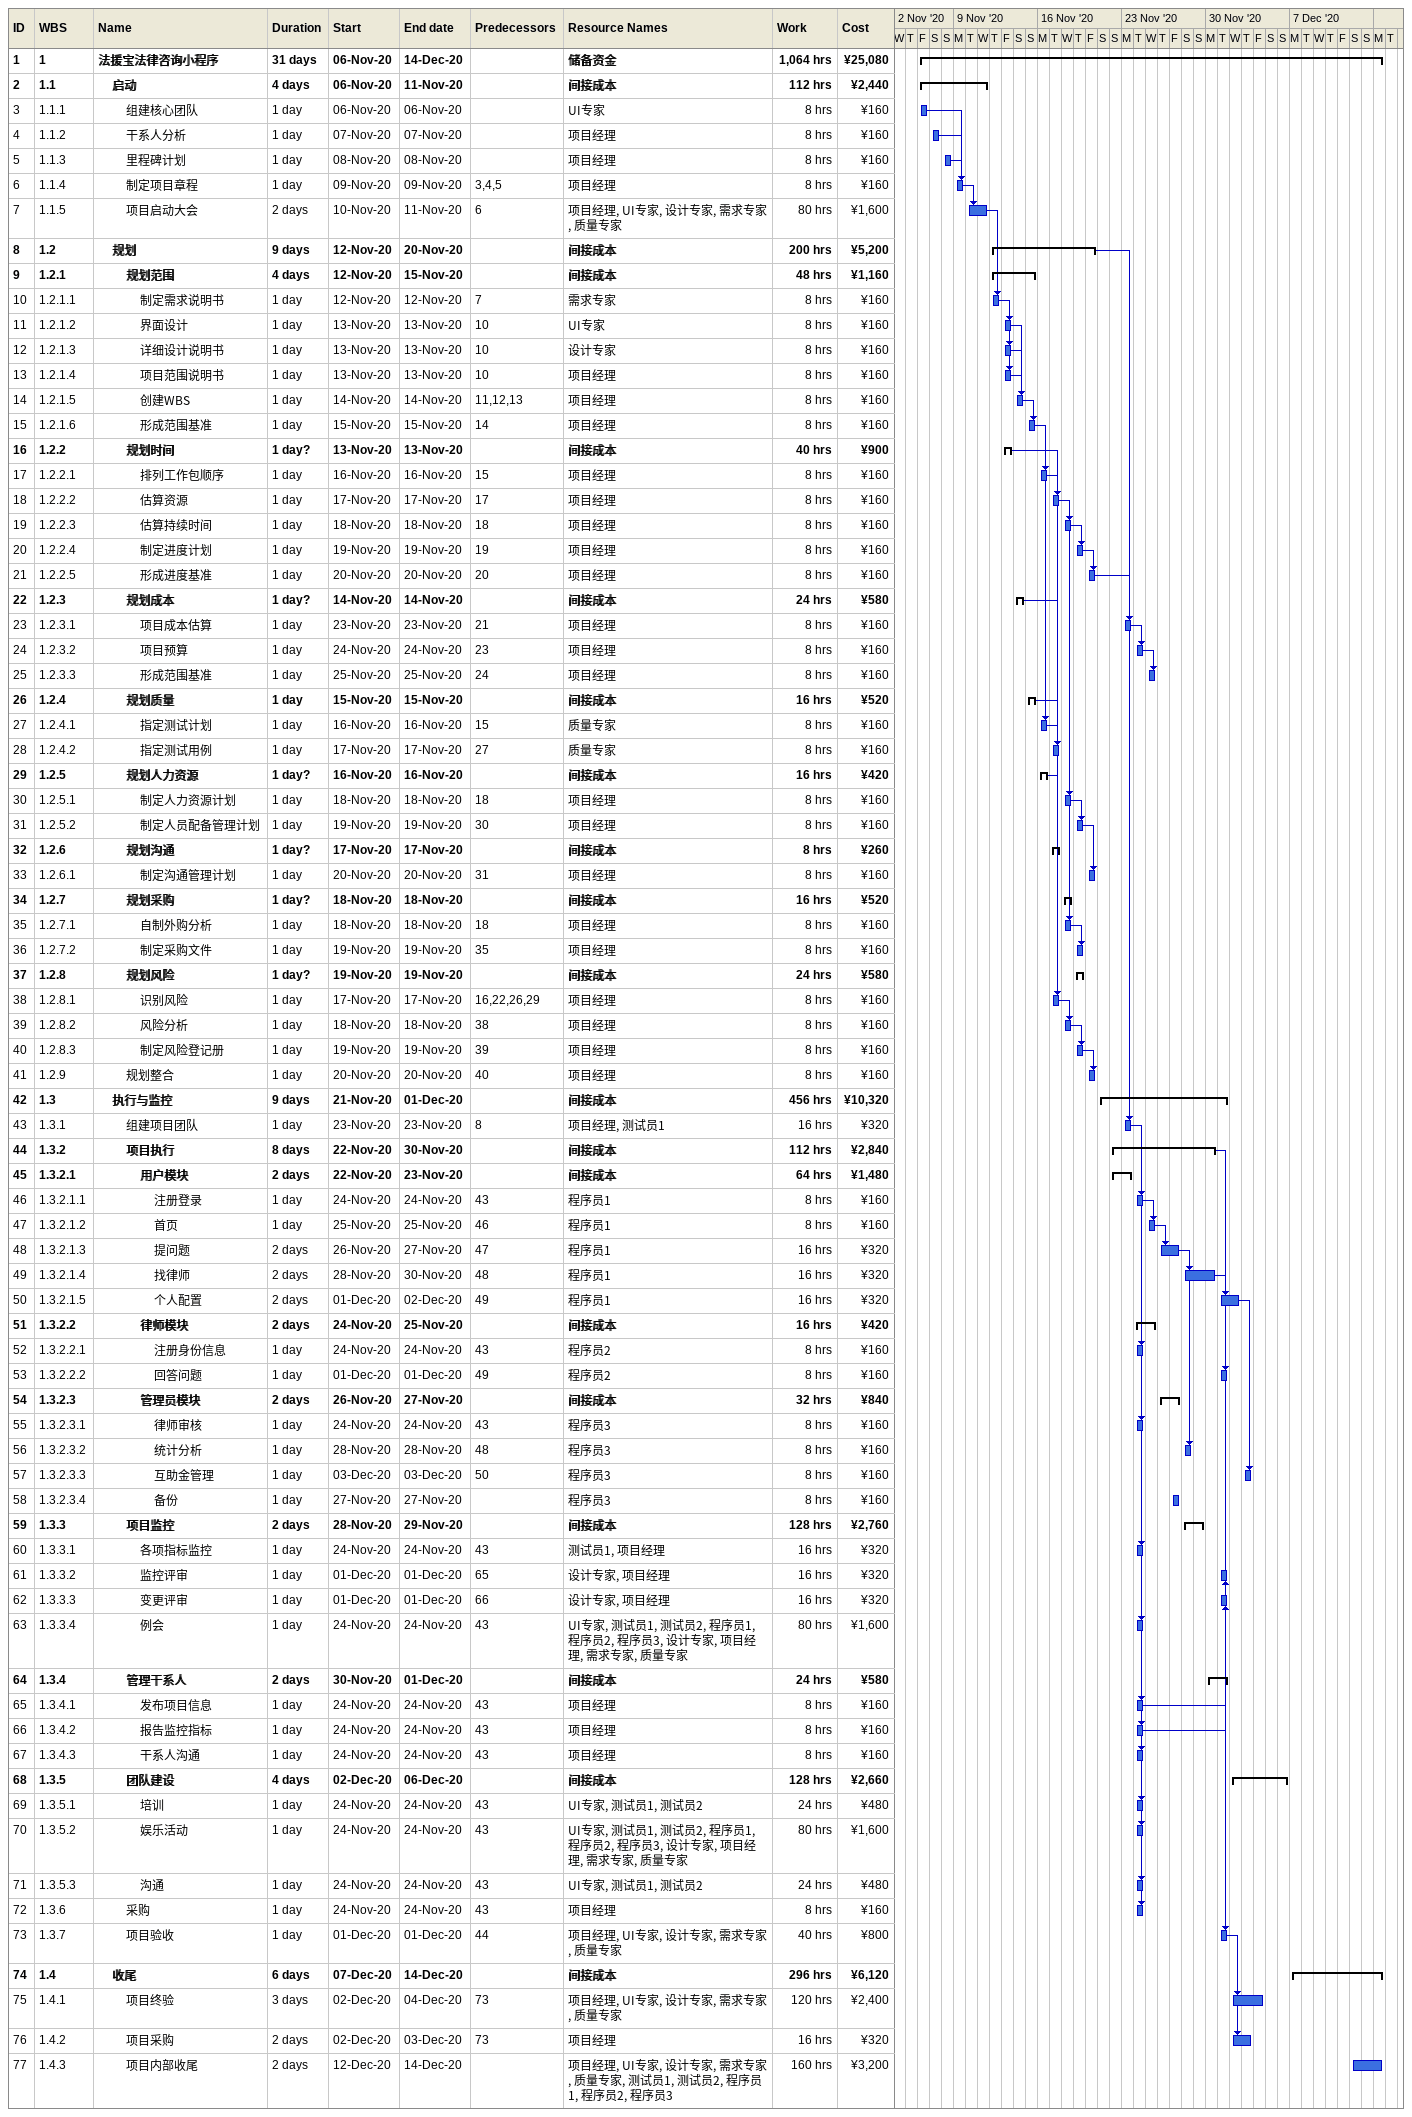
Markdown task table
| ID | WBS | Task | Duration | Start | Finish | Predecessors | Resources | Work (h) | Cost (¥) |
|---|---|---|---|---|---|---|---|---|---|
| 1 | 1 | **法援宝法律咨询小程序** | 31d | 2020-11-06 | 2020-12-14 |  | 储备资金 | 1064 | 25080 |
| 2 | 1.1 | **启动** | 4d | 2020-11-06 | 2020-11-11 |  | 间接成本 | 112 | 2440 |
| 3 | 1.1.1 | 组建核心团队 | 1d | 2020-11-06 | 2020-11-06 |  | UI专家 | 8 | 160 |
| 4 | 1.1.2 | 干系人分析 | 1d | 2020-11-07 | 2020-11-07 |  | 项目经理 | 8 | 160 |
| 5 | 1.1.3 | 里程碑计划 | 1d | 2020-11-08 | 2020-11-08 |  | 项目经理 | 8 | 160 |
| 6 | 1.1.4 | 制定项目章程 | 1d | 2020-11-09 | 2020-11-09 | 3, 4, 5 | 项目经理 | 8 | 160 |
| 7 | 1.1.5 | 项目启动大会 | 2d | 2020-11-10 | 2020-11-11 | 6 | 项目经理, UI专家, 设计专家, 需求专家, 质量专家 | 80 | 1600 |
| 8 | 1.2 | **规划** | 9d | 2020-11-12 | 2020-11-20 |  | 间接成本 | 200 | 5200 |
| 9 | 1.2.1 | **规划范围** | 4d | 2020-11-12 | 2020-11-15 |  | 间接成本 | 48 | 1160 |
| 10 | 1.2.1.1 | 制定需求说明书 | 1d | 2020-11-12 | 2020-11-12 | 7 | 需求专家 | 8 | 160 |
| 11 | 1.2.1.2 | 界面设计 | 1d | 2020-11-13 | 2020-11-13 | 10 | UI专家 | 8 | 160 |
| 12 | 1.2.1.3 | 详细设计说明书 | 1d | 2020-11-13 | 2020-11-13 | 10 | 设计专家 | 8 | 160 |
| 13 | 1.2.1.4 | 项目范围说明书 | 1d | 2020-11-13 | 2020-11-13 | 10 | 项目经理 | 8 | 160 |
| 14 | 1.2.1.5 | 创建WBS | 1d | 2020-11-14 | 2020-11-14 | 11, 12, 13 | 项目经理 | 8 | 160 |
| 15 | 1.2.1.6 | 形成范围基准 | 1d | 2020-11-15 | 2020-11-15 | 14 | 项目经理 | 8 | 160 |
| 16 | 1.2.2 | **规划时间** | 1d? | 2020-11-13 | 2020-11-13 |  | 间接成本 | 40 | 900 |
| 17 | 1.2.2.1 | 排列工作包顺序 | 1d | 2020-11-16 | 2020-11-16 | 15 | 项目经理 | 8 | 160 |
| 18 | 1.2.2.2 | 估算资源 | 1d | 2020-11-17 | 2020-11-17 | 17 | 项目经理 | 8 | 160 |
| 19 | 1.2.2.3 | 估算持续时间 | 1d | 2020-11-18 | 2020-11-18 | 18 | 项目经理 | 8 | 160 |
| 20 | 1.2.2.4 | 制定进度计划 | 1d | 2020-11-19 | 2020-11-19 | 19 | 项目经理 | 8 | 160 |
| 21 | 1.2.2.5 | 形成进度基准 | 1d | 2020-11-20 | 2020-11-20 | 20 | 项目经理 | 8 | 160 |
| 22 | 1.2.3 | **规划成本** | 1d? | 2020-11-14 | 2020-11-14 |  | 间接成本 | 24 | 580 |
| 23 | 1.2.3.1 | 项目成本估算 | 1d | 2020-11-23 | 2020-11-23 | 21 | 项目经理 | 8 | 160 |
| 24 | 1.2.3.2 | 项目预算 | 1d | 2020-11-24 | 2020-11-24 | 23 | 项目经理 | 8 | 160 |
| 25 | 1.2.3.3 | 形成范围基准 | 1d | 2020-11-25 | 2020-11-25 | 24 | 项目经理 | 8 | 160 |
| 26 | 1.2.4 | **规划质量** | 1d | 2020-11-15 | 2020-11-15 |  | 间接成本 | 16 | 520 |
| 27 | 1.2.4.1 | 指定测试计划 | 1d | 2020-11-16 | 2020-11-16 | 15 | 质量专家 | 8 | 160 |
| 28 | 1.2.4.2 | 指定测试用例 | 1d | 2020-11-17 | 2020-11-17 | 27 | 质量专家 | 8 | 160 |
| 29 | 1.2.5 | **规划人力资源** | 1d? | 2020-11-16 | 2020-11-16 |  | 间接成本 | 16 | 420 |
| 30 | 1.2.5.1 | 制定人力资源计划 | 1d | 2020-11-18 | 2020-11-18 | 18 | 项目经理 | 8 | 160 |
| 31 | 1.2.5.2 | 制定人员配备管理计划 | 1d | 2020-11-19 | 2020-11-19 | 30 | 项目经理 | 8 | 160 |
| 32 | 1.2.6 | **规划沟通** | 1d? | 2020-11-17 | 2020-11-17 |  | 间接成本 | 8 | 260 |
| 33 | 1.2.6.1 | 制定沟通管理计划 | 1d | 2020-11-20 | 2020-11-20 | 31 | 项目经理 | 8 | 160 |
| 34 | 1.2.7 | **规划采购** | 1d? | 2020-11-18 | 2020-11-18 |  | 间接成本 | 16 | 520 |
| 35 | 1.2.7.1 | 自制外购分析 | 1d | 2020-11-18 | 2020-11-18 | 18 | 项目经理 | 8 | 160 |
| 36 | 1.2.7.2 | 制定采购文件 | 1d | 2020-11-19 | 2020-11-19 | 35 | 项目经理 | 8 | 160 |
| 37 | 1.2.8 | **规划风险** | 1d? | 2020-11-19 | 2020-11-19 |  | 间接成本 | 24 | 580 |
| 38 | 1.2.8.1 | 识别风险 | 1d | 2020-11-17 | 2020-11-17 | 16, 22, 26, 29 | 项目经理 | 8 | 160 |
| 39 | 1.2.8.2 | 风险分析 | 1d | 2020-11-18 | 2020-11-18 | 38 | 项目经理 | 8 | 160 |
| 40 | 1.2.8.3 | 制定风险登记册 | 1d | 2020-11-19 | 2020-11-19 | 39 | 项目经理 | 8 | 160 |
| 41 | 1.2.9 | 规划整合 | 1d | 2020-11-20 | 2020-11-20 | 40 | 项目经理 | 8 | 160 |
| 42 | 1.3 | **执行与监控** | 9d | 2020-11-21 | 2020-12-01 |  | 间接成本 | 456 | 10320 |
| 43 | 1.3.1 | 组建项目团队 | 1d | 2020-11-23 | 2020-11-23 | 8 | 项目经理, 测试员1 | 16 | 320 |
| 44 | 1.3.2 | **项目执行** | 8d | 2020-11-22 | 2020-11-30 |  | 间接成本 | 112 | 2840 |
| 45 | 1.3.2.1 | **用户模块** | 2d | 2020-11-22 | 2020-11-23 |  | 间接成本 | 64 | 1480 |
| 46 | 1.3.2.1.1 | 注册登录 | 1d | 2020-11-24 | 2020-11-24 | 43 | 程序员1 | 8 | 160 |
| 47 | 1.3.2.1.2 | 首页 | 1d | 2020-11-25 | 2020-11-25 | 46 | 程序员1 | 8 | 160 |
| 48 | 1.3.2.1.3 | 提问题 | 2d | 2020-11-26 | 2020-11-27 | 47 | 程序员1 | 16 | 320 |
| 49 | 1.3.2.1.4 | 找律师 | 2d | 2020-11-28 | 2020-11-30 | 48 | 程序员1 | 16 | 320 |
| 50 | 1.3.2.1.5 | 个人配置 | 2d | 2020-12-01 | 2020-12-02 | 49 | 程序员1 | 16 | 320 |
| 51 | 1.3.2.2 | **律师模块** | 2d | 2020-11-24 | 2020-11-25 |  | 间接成本 | 16 | 420 |
| 52 | 1.3.2.2.1 | 注册身份信息 | 1d | 2020-11-24 | 2020-11-24 | 43 | 程序员2 | 8 | 160 |
| 53 | 1.3.2.2.2 | 回答问题 | 1d | 2020-12-01 | 2020-12-01 | 49 | 程序员2 | 8 | 160 |
| 54 | 1.3.2.3 | **管理员模块** | 2d | 2020-11-26 | 2020-11-27 |  | 间接成本 | 32 | 840 |
| 55 | 1.3.2.3.1 | 律师审核 | 1d | 2020-11-24 | 2020-11-24 | 43 | 程序员3 | 8 | 160 |
| 56 | 1.3.2.3.2 | 统计分析 | 1d | 2020-11-28 | 2020-11-28 | 48 | 程序员3 | 8 | 160 |
| 57 | 1.3.2.3.3 | 互助金管理 | 1d | 2020-12-03 | 2020-12-03 | 50 | 程序员3 | 8 | 160 |
| 58 | 1.3.2.3.4 | 备份 | 1d | 2020-11-27 | 2020-11-27 |  | 程序员3 | 8 | 160 |
| 59 | 1.3.3 | **项目监控** | 2d | 2020-11-28 | 2020-11-29 |  | 间接成本 | 128 | 2760 |
| 60 | 1.3.3.1 | 各项指标监控 | 1d | 2020-11-24 | 2020-11-24 | 43 | 测试员1, 项目经理 | 16 | 320 |
| 61 | 1.3.3.2 | 监控评审 | 1d | 2020-12-01 | 2020-12-01 | 65 | 设计专家, 项目经理 | 16 | 320 |
| 62 | 1.3.3.3 | 变更评审 | 1d | 2020-12-01 | 2020-12-01 | 66 | 设计专家, 项目经理 | 16 | 320 |
| 63 | 1.3.3.4 | 例会 | 1d | 2020-11-24 | 2020-11-24 | 43 | UI专家, 测试员1, 测试员2, 程序员1, 程序员2, 程序员3, 设计专家, 项目经理, 需求专家, 质量专家 | 80 | 1600 |
| 64 | 1.3.4 | **管理干系人** | 2d | 2020-11-30 | 2020-12-01 |  | 间接成本 | 24 | 580 |
| 65 | 1.3.4.1 | 发布项目信息 | 1d | 2020-11-24 | 2020-11-24 | 43 | 项目经理 | 8 | 160 |
| 66 | 1.3.4.2 | 报告监控指标 | 1d | 2020-11-24 | 2020-11-24 | 43 | 项目经理 | 8 | 160 |
| 67 | 1.3.4.3 | 干系人沟通 | 1d | 2020-11-24 | 2020-11-24 | 43 | 项目经理 | 8 | 160 |
| 68 | 1.3.5 | **团队建设** | 4d | 2020-12-02 | 2020-12-06 |  | 间接成本 | 128 | 2660 |
| 69 | 1.3.5.1 | 培训 | 1d | 2020-11-24 | 2020-11-24 | 43 | UI专家, 测试员1, 测试员2 | 24 | 480 |
| 70 | 1.3.5.2 | 娱乐活动 | 1d | 2020-11-24 | 2020-11-24 | 43 | UI专家, 测试员1, 测试员2, 程序员1, 程序员2, 程序员3, 设计专家, 项目经理, 需求专家, 质量专家 | 80 | 1600 |
| 71 | 1.3.5.3 | 沟通 | 1d | 2020-11-24 | 2020-11-24 | 43 | UI专家, 测试员1, 测试员2 | 24 | 480 |
| 72 | 1.3.6 | 采购 | 1d | 2020-11-24 | 2020-11-24 | 43 | 项目经理 | 8 | 160 |
| 73 | 1.3.7 | 项目验收 | 1d | 2020-12-01 | 2020-12-01 | 44 | 项目经理, UI专家, 设计专家, 需求专家, 质量专家 | 40 | 800 |
| 74 | 1.4 | **收尾** | 6d | 2020-12-07 | 2020-12-14 |  | 间接成本 | 296 | 6120 |
| 75 | 1.4.1 | 项目终验 | 3d | 2020-12-02 | 2020-12-04 | 73 | 项目经理, UI专家, 设计专家, 需求专家, 质量专家 | 120 | 2400 |
| 76 | 1.4.2 | 项目采购 | 2d | 2020-12-02 | 2020-12-03 | 73 | 项目经理 | 16 | 320 |
| 77 | 1.4.3 | 项目内部收尾 | 2d | 2020-12-12 | 2020-12-14 |  | 项目经理, UI专家, 设计专家, 需求专家, 质量专家, 测试员1, 测试员2, 程序员1, 程序员2, 程序员3 | 160 | 3200 |
